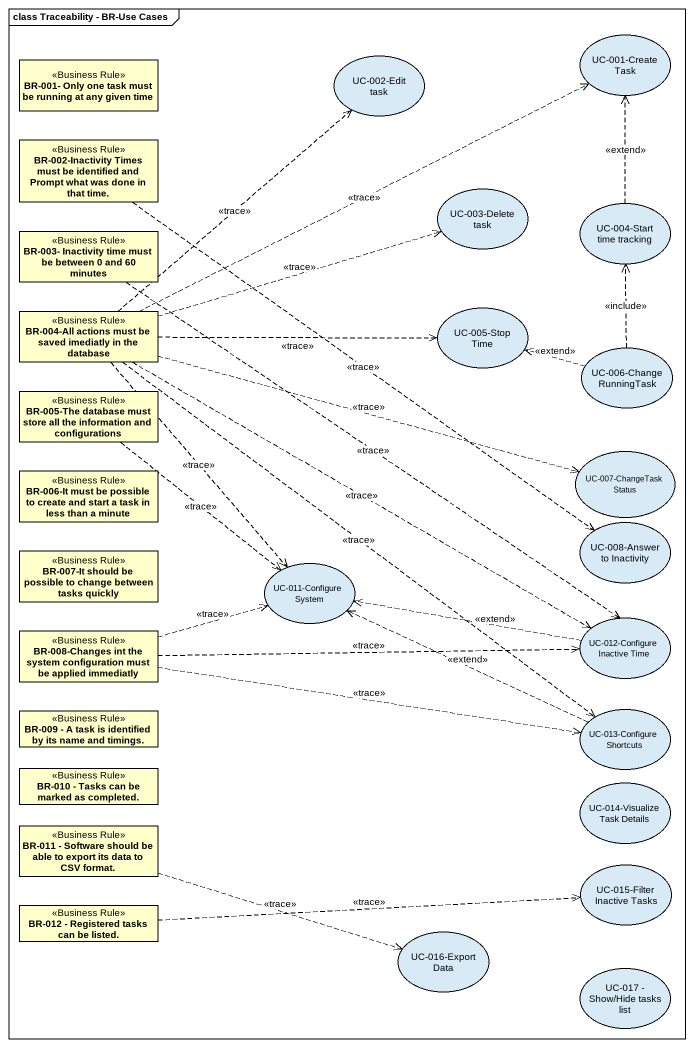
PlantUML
@startuml
mainframe class Traceability - BR-Use Cases
allowmixing
hide circle
hide empty members
usecase "UC-001-Create Task" as UC_001_Create_Task
class "BR-001- Only one task must be running at any given time" as BR_001_Only_one_task_must <<Business Rule>>
usecase "UC-002-Edit task" as UC_002_Edit_task
class "BR-002-Inactivity Times must be identified and Prompt what was done in that time." as BR_002_Inactivity_Times <<Business Rule>>
usecase "UC-003-Delete task" as UC_003_Delete_task
class "BR-003- Inactivity time must be between 0 and 60 minutes" as BR_003_Inactivity_time_must <<Business Rule>>
usecase "UC-004-Start time tracking" as UC_004_Start_time_tracking
class "BR-004-All actions must be saved imediatly in the database" as BR_004_All_actions_must_be <<Business Rule>>
usecase "UC-005-Stop Time" as UC_005_Stop_Time
usecase "UC-006-ChangeRunningTask" as UC_006_ChangeRunningTask
class "BR-005-The database must store all the information and configurations" as BR_005_The_database_must <<Business Rule>>
usecase "UC-007-ChangeTask Status" as UC_007_ChangeTask_Status
class "BR-006-It must be possible to create and start a task in less than a minute" as BR_006_It_must_be_possible <<Business Rule>>
usecase "UC-008-Answer to Inactivity" as UC_008_Answer_to_Inactivity
class "BR-007-It should be possible to change between tasks quickly" as BR_007_It_should_be <<Business Rule>>
usecase "UC-011-Configure System" as UC_011_Configure_System
usecase "UC-012-Configure Inactive Time" as UC_012_Configure_Inactive
class "BR-008-Changes int the system configuration must be applied immediatly" as BR_008_Changes_int_the <<Business Rule>>
class "BR-009 - A task is identified by its name and timings." as BR_009_A_task_is_identified <<Business Rule>>
usecase "UC-013-Configure Shortcuts" as UC_013_Configure_Shortcuts
class "BR-010 - Tasks can be marked as completed." as BR_010_Tasks_can_be_marked <<Business Rule>>
usecase "UC-014-Visualize Task Details" as UC_014_Visualize_Task
class "BR-011 - Software should be able to export its data to CSV format." as BR_011_Software_should_be <<Business Rule>>
usecase "UC-015-Filter Inactive Tasks" as UC_015_Filter_Inactive_Tasks
class "BR-012 - Registered tasks can be listed." as BR_012_Registered_tasks_can <<Business Rule>>
usecase "UC-016-Export Data" as UC_016_Export_Data
usecase "UC-017 - Show/Hide tasks list" as UC_017_Show_Hide_tasks_list
BR_002_Inactivity_Times ..> UC_008_Answer_to_Inactivity : <<trace>>
BR_003_Inactivity_time_must ..> UC_012_Configure_Inactive : <<trace>>
UC_004_Start_time_tracking .up.> UC_001_Create_Task : <<extend>>
BR_004_All_actions_must_be .right.> UC_001_Create_Task : <<trace>>
BR_004_All_actions_must_be .up.> UC_002_Edit_task : <<trace>>
BR_004_All_actions_must_be .right.> UC_003_Delete_task : <<trace>>
BR_004_All_actions_must_be .right.> UC_005_Stop_Time : <<trace>>
BR_004_All_actions_must_be .right.> UC_007_ChangeTask_Status : <<trace>>
BR_004_All_actions_must_be ..> UC_011_Configure_System : <<trace>>
BR_004_All_actions_must_be .right.> UC_012_Configure_Inactive : <<trace>>
BR_004_All_actions_must_be ..> UC_013_Configure_Shortcuts : <<trace>>
UC_006_ChangeRunningTask .up.> UC_004_Start_time_tracking : <<include>>
UC_006_ChangeRunningTask .left.> UC_005_Stop_Time : <<extend>>
BR_005_The_database_must ..> UC_011_Configure_System : <<trace>>
UC_012_Configure_Inactive .left.> UC_011_Configure_System : <<extend>>
BR_008_Changes_int_the .right.> UC_011_Configure_System : <<trace>>
BR_008_Changes_int_the .right.> UC_012_Configure_Inactive : <<trace>>
BR_008_Changes_int_the .right.> UC_013_Configure_Shortcuts : <<trace>>
UC_013_Configure_Shortcuts .left.> UC_011_Configure_System : <<extend>>
BR_011_Software_should_be .right.> UC_016_Export_Data : <<trace>>
BR_012_Registered_tasks_can .right.> UC_015_Filter_Inactive_Tasks : <<trace>>
@enduml
